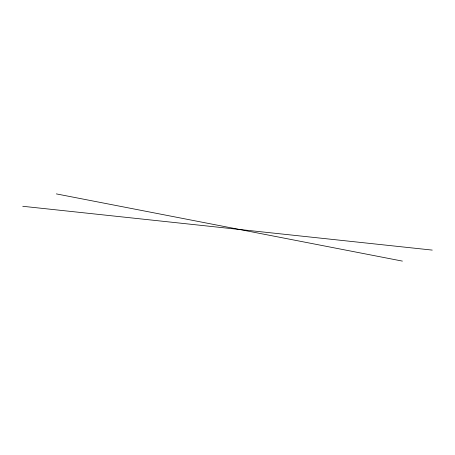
<?xml version="1.0" encoding="UTF-8"?>
<svg xmlns="http://www.w3.org/2000/svg" width="455" height="455" viewBox="0 0 455 455"><rect width="100%" height="100%" fill="white"/><g stroke="black" fill="none" stroke-linecap="round" stroke-linejoin="round"><path stroke-width="0.68" d="M22.75 206.286L432.25 250.096M56.34 193.893L402.402 261.107"/></g></svg>
